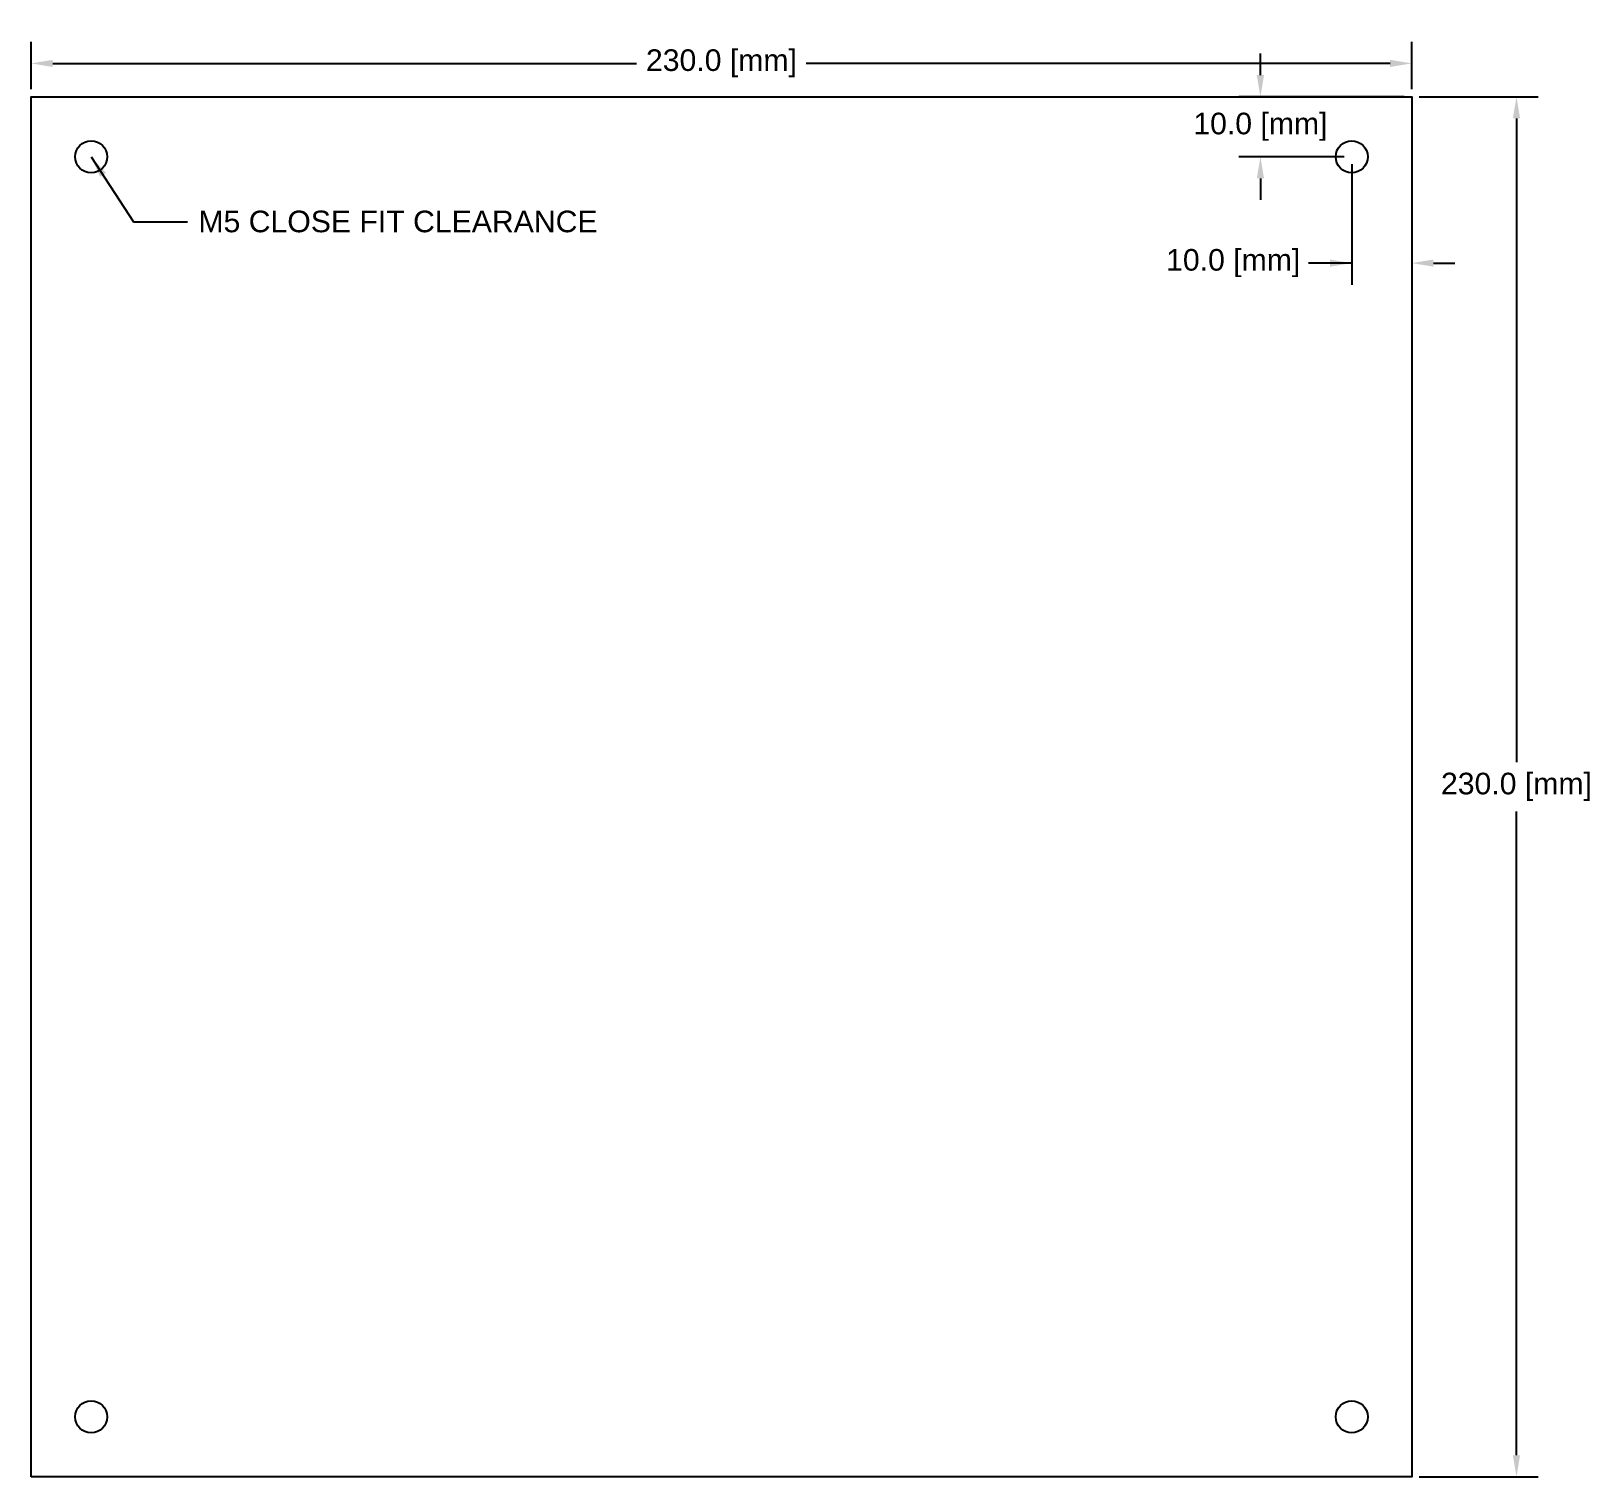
# Model space of a CAD drawing. Header units: inches. Extents: x 0 to 260, y 0 to 241.
import ezdxf

# ---------------------------------------------------------------- set-up
doc = ezdxf.new("R2010")
doc.units = ezdxf.units.IN
doc.header["$MEASUREMENT"] = 0
doc.layers.add('notes', color=3, linetype='Continuous')
doc.layers.add('substrate', color=7, linetype='Continuous')
doc.styles.get("Standard").update_dxf_attribs({"font": 'arial.ttf'})
doc.dimstyles.get("Standard").update_dxf_attribs({"dimscale": 20, "dimtxt": 0.18, "dimasz": 0.18, "dimexe": 0.18, "dimexo": 0.0625, "dimgap": 0.09, "dimtad": 0, "dimtih": 1, "dimtoh": 1, "dimdec": 1, "dimzin": 0, "dimdsep": 46, "dimtxsty": 'Standard', "dimcen": 0.09, "dimadec": 0, "dimazin": 0, "dimtfac": 1, "dimtdec": 4, "dimtofl": 0, "dimtmove": 0, "dimatfit": 3, "dimfxl": 1, "dimtolj": 1, "dimtzin": 0, "dimarcsym": 0})

# ---------------------------------------------------------------- blocks, each defined once
blk = doc.blocks.new('*D7')
at = {"layer": 'Defpoints', "color": 0}
for p in [(230, 230), (247.45, 230), (230, 0)]:
    blk.add_point(p, dxfattribs=at)
at = {"layer": 'notes', "color": 0, "lineweight": -2}
for p, q in [((231.25, 230), (251.05, 230)), ((247.45, 226.4), (247.45, 119.11)), ((247.45, 3.6), (247.45, 110.89)), ((231.25, 0), (251.05, 0))]:
    blk.add_line(p, q, dxfattribs=at)
at = {"layer": 'notes', "color": 0}
for points in [[(248.05, 226.4), (246.85, 226.4), (247.45, 230)], [(246.85, 3.6), (248.05, 3.6), (247.45, 0)]]:
    blk.add_solid(points, dxfattribs=at)
at = {"layer": 'notes', "color": 0, "insert": (247.45, 115), "char_height": 3.6, "attachment_point": 5}
blk.add_mtext('\\A1;230.0 [mm]', dxfattribs=at)
blk = doc.blocks.new('*D8')
at = {"layer": 'Defpoints', "color": 0}
for p in [(230, 235.56), (0, 230), (230, 230)]:
    blk.add_point(p, dxfattribs=at)
at = {"layer": 'notes', "color": 0, "lineweight": -2}
for p, q in [((0, 231.25), (0, 239.16)), ((230, 231.25), (230, 239.16)), ((3.6, 235.56), (100.86, 235.56)), ((226.4, 235.56), (129.14, 235.56))]:
    blk.add_line(p, q, dxfattribs=at)
at = {"layer": 'notes', "color": 0}
for points in [[(3.6, 236.16), (3.6, 234.96), (0, 235.56)], [(226.4, 234.96), (226.4, 236.16), (230, 235.56)]]:
    blk.add_solid(points, dxfattribs=at)
at = {"layer": 'notes', "color": 0, "insert": (115, 235.56), "char_height": 3.6, "attachment_point": 5}
blk.add_mtext('\\A1;230.0 [mm]', dxfattribs=at)
blk = doc.blocks.new('*D9')
at = {"layer": 'Defpoints', "color": 0}
for p in [(230, 230), (220, 220), (230, 202.28)]:
    blk.add_point(p, dxfattribs=at)
at = {"layer": 'notes', "color": 0, "lineweight": -2}
for p, q in [((230, 228.75), (230, 198.68)), ((220, 218.75), (220, 198.68)), ((220, 202.28), (212.8, 202.28)), ((216.4, 202.28), (212.8, 202.28)), ((233.6, 202.28), (237.2, 202.28))]:
    blk.add_line(p, q, dxfattribs=at)
at = {"layer": 'notes', "color": 0}
for points in [[(216.4, 201.68), (216.4, 202.88), (220, 202.28)], [(233.6, 202.88), (233.6, 201.68), (230, 202.28)]]:
    blk.add_solid(points, dxfattribs=at)
at = {"layer": 'notes', "color": 0, "insert": (200.26, 202.28), "char_height": 3.6, "attachment_point": 5}
blk.add_mtext('\\A1;10.0 [mm]', dxfattribs=at)
blk = doc.blocks.new('*D10')
at = {"layer": 'Defpoints', "color": 0}
for p in [(204.79, 230), (230, 230), (220, 220)]:
    blk.add_point(p, dxfattribs=at)
at = {"layer": 'notes', "color": 0, "lineweight": -2}
for p, q in [((204.79, 233.6), (204.79, 237.2)), ((228.75, 230), (201.19, 230)), ((218.75, 220), (201.19, 220)), ((204.79, 216.4), (204.79, 212.8))]:
    blk.add_line(p, q, dxfattribs=at)
at = {"layer": 'notes', "color": 0}
for points in [[(204.19, 233.6), (205.39, 233.6), (204.79, 230)], [(205.39, 216.4), (204.19, 216.4), (204.79, 220)]]:
    blk.add_solid(points, dxfattribs=at)
at = {"layer": 'notes', "color": 0, "insert": (204.79, 225), "char_height": 3.6, "attachment_point": 5}
blk.add_mtext('\\A1;10.0 [mm]', dxfattribs=at)

msp = doc.modelspace()

# ---------------------------------------------------------------- linework, layer by layer
at = {"layer": 'substrate'}
msp.add_lwpolyline([(0, 0), (0, 230), (230, 230), (230, 0)], close=True, dxfattribs=at)
for centre in [(10, 220), (220, 220), (10, 10), (220, 10)]:
    msp.add_circle(centre, 2.67, dxfattribs=at)

# ---------------------------------------------------------------- texts
at = {"layer": 'notes', "insert": (27.86, 207.37), "char_height": 3.6, "width": 68.9158, "attachment_point": 7}
msp.add_mtext('{M5 CLOSE FIT CLEARANCE}', dxfattribs=at)

# ---------------------------------------------------------------- dimensions: what is measured, and where the dimension line sits
at = {"layer": 'notes'}
dim = msp.add_linear_dim(base=(230, 235.56), p1=(0, 230), p2=(230, 230), dimstyle='Standard', override={"dimlfac": 1, "dimpost": ' [mm]'}, dxfattribs=at)
dim.commit()
dim.dimension.update_dxf_attribs({"geometry": '*D8', "text_midpoint": (115, 235.56)})
for base, p1, picture, middle in [((204.79, 230), (220, 220), '*D10', (204.79, 225)), ((247.45, 230), (230, 0), '*D7', (247.45, 115))]:
    dim = msp.add_linear_dim(base=base, p1=p1, p2=(230, 230), angle=90, dimstyle='Standard', override={"dimlfac": 1, "dimpost": ' [mm]'}, dxfattribs=at)
    dim.commit()
    dim.dimension.update_dxf_attribs({"geometry": picture, "text_midpoint": middle})
dim = msp.add_linear_dim(base=(230, 202.28), p1=(220, 220), p2=(230, 230), dimstyle='Standard', override={"dimlfac": 1, "dimpost": ' [mm]'}, dxfattribs=at)
dim.commit()
dim.dimension.update_dxf_attribs({"geometry": '*D9', "text_midpoint": (200.26, 202.28), "dimtype": 160})

# ---------------------------------------------------------------- leaders
at = {"layer": 'notes', "annotation_type": 0, "has_hookline": 1, "hookline_direction": 0, "text_width": 65.87}
msp.add_leader([(10, 220), (17.04, 209.17), (26.06, 209.17)], dimstyle='Standard', override={"dimtad": 0}, dxfattribs=at)

doc.saveas('drawing.dxf')
